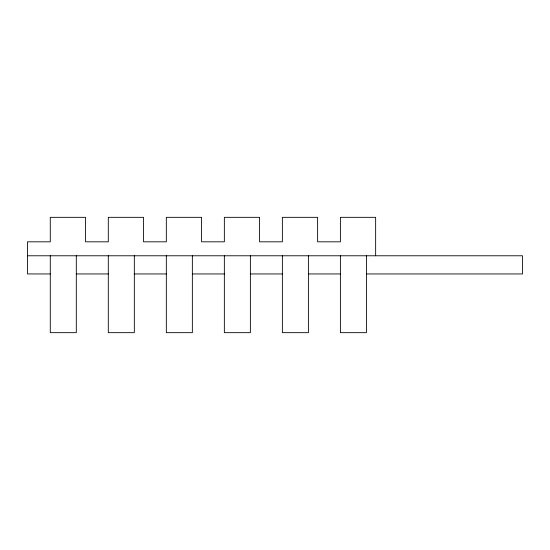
<?xml version="1.0" encoding="UTF-8"?>
<svg xmlns="http://www.w3.org/2000/svg" width="550" height="550" viewBox="0 0 550 550"><rect width="100%" height="100%" fill="white"/><g stroke="black" fill="none" stroke-linecap="round" stroke-linejoin="round"><path stroke-width="0.82" d="M27.5 255.778L522.5 255.778L522.5 273.948L366.424 273.948M50.277 273.948L27.5 273.948L27.5 241.821L50.277 241.821L50.277 217.333L85.525 217.333L85.525 241.821L108.302 241.821L108.302 217.333L143.55 217.333L143.55 241.821L166.327 241.821L166.327 217.333L201.568 217.333L201.568 241.821L224.352 241.821L224.352 217.333L259.593 217.333L259.593 241.821L282.37 241.821L282.37 217.333L317.618 217.333L317.618 241.821L340.395 241.821L340.395 217.333L375.643 217.333L375.643 255.778M76.306 273.948L108.302 273.948M134.331 273.948L166.327 273.948M192.356 273.948L224.352 273.948M250.374 273.948L282.37 273.948M308.399 273.948L340.395 273.948M366.424 255.778L366.424 332.668L340.395 332.668L340.395 255.778M308.399 255.778L308.399 332.668L282.37 332.668L282.37 255.778M250.374 255.778L250.374 332.668L224.352 332.668L224.352 255.778M192.356 255.778L192.356 332.668L166.327 332.668L166.327 255.778M134.331 255.778L134.331 332.668L108.302 332.668L108.302 255.778M76.306 255.778L76.306 332.668L50.277 332.668L50.277 255.778"/></g></svg>
